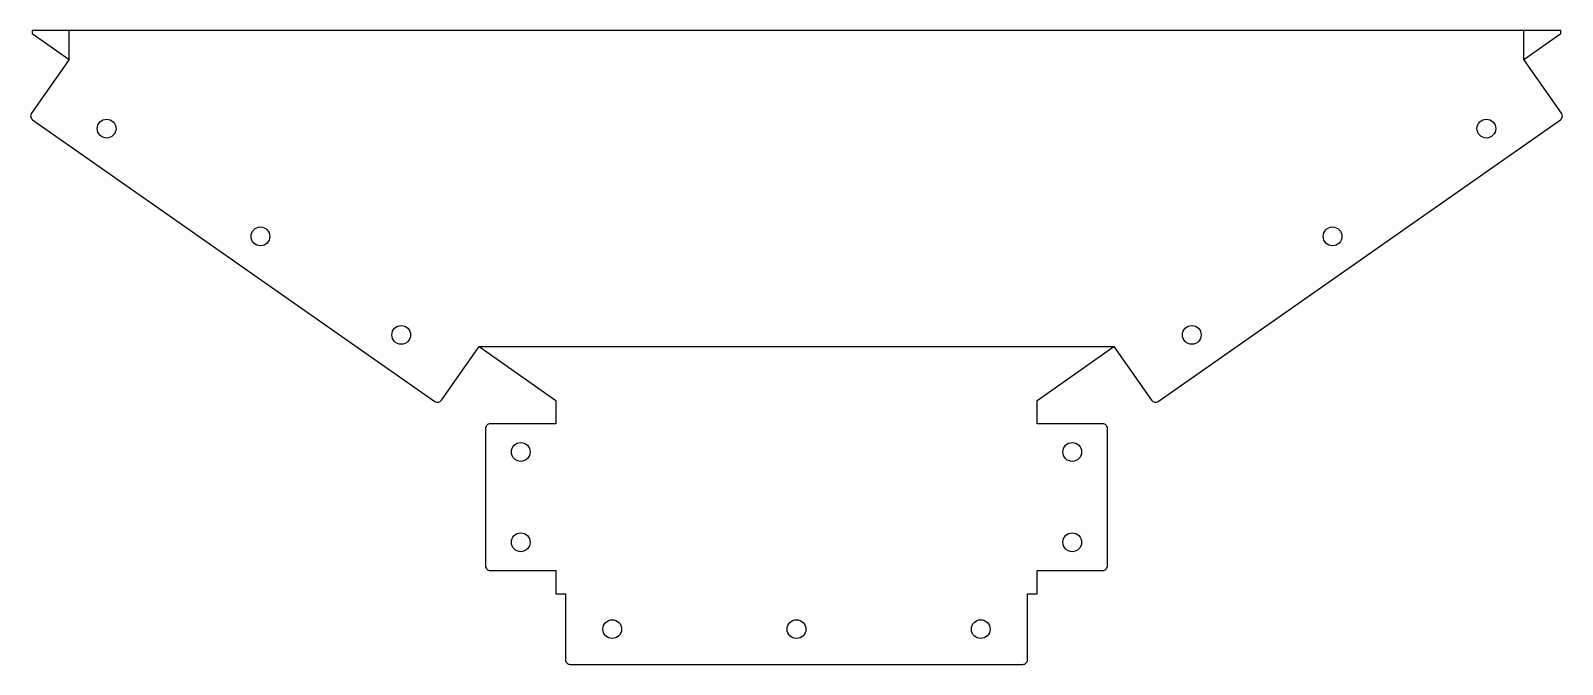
# Model space of a CAD drawing. Header units: millimetres. Extents: x -163 to 163, y -36 to 99.
import ezdxf

# ---------------------------------------------------------------- set-up
doc = ezdxf.new("R2010")
doc.units = ezdxf.units.MM
doc.layers.get('0').update_dxf_attribs({"linetype": 'CONTINUOUS'})

msp = doc.modelspace()

# ---------------------------------------------------------------- linework, layer by layer
for p, q in [((-154.96, 93.24), (-154.96, 99.38)), ((154.96, 93.25), (154.96, 99.38)), ((-67.63, 32.1), (67.63, 32.1))]:
    msp.add_line(p, q)
msp.add_lwpolyline([(-162.99, 81.78, 0.414214), (-162.75, 80.38), (-77.06, 20.38, 0.414214), (-75.66, 20.63), (-67.63, 32.1), (-51.25, 20.62), (-51.25, 15.62), (-65.25, 15.62, 0.414214), (-66.25, 14.62), (-66.25, -14.63, 0.414214), (-65.25, -15.62), (-51.25, -15.62), (-51.25, -20.62), (-49.25, -20.62), (-49.25, -34.62, 0.414214), (-48.25, -35.63), (48.25, -35.63, 0.414214), (49.25, -34.62), (49.25, -20.62), (51.25, -20.62), (51.25, -15.62), (65.25, -15.62, 0.414214), (66.25, -14.63), (66.25, 14.62, 0.414214), (65.25, 15.62), (51.25, 15.62), (51.25, 20.62), (67.63, 32.1), (75.66, 20.63, 0.414214), (77.06, 20.38), (162.75, 80.38, 0.414214), (162.99, 81.78), (154.96, 93.25), (162.88, 98.79), (162.88, 99.38), (-162.88, 99.38), (-162.88, 98.79), (-154.96, 93.24)], format="xyb", close=True)
for centre in [(-146.98, 78.5), (146.98, 78.5), (-114.21, 55.55), (114.21, 55.55), (-84.22, 34.56), (84.22, 34.56), (-58.75, 9.62), (58.75, 9.62), (-58.75, -9.62), (58.75, -9.62), (-39.25, -28.12), (0, -28.12), (39.25, -28.12)]:
    msp.add_circle(centre, 2)

doc.saveas('drawing.dxf')
